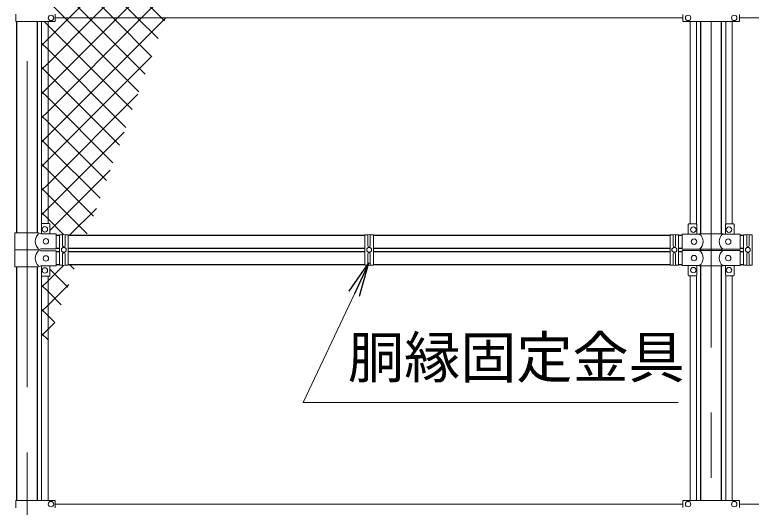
# Model space of a CAD drawing. Units: millimetres, scale not verified. Extents: x -10499 to 10501, y -7424 to 7426.
# Drawn here: x -7779 to -5626, y 1568 to 3008 of the extents above; entities that cross this region are included whole.
import ezdxf
from ezdxf.enums import TextEntityAlignment as Align

# ---------------------------------------------------------------- set-up
doc = ezdxf.new("R2010")
doc.units = ezdxf.units.MM
doc.header["$LTSCALE"] = 30
doc.linetypes.add('USER1', pattern=[50.8, 31.75, -6.35, 6.35, -6.35])
for name, color, linetype, lineweight in [('0-1_D-STR1', 1, 'Continuous', 25), ('0-4_D-BMK', 2, 'USER1', 13), ('0-5_D-STR3', 3, 'Continuous', 13), ('0-C_D-STR-TXT', 7, 'Continuous', 13), ('0-D_D-STR2', 7, 'Continuous', 13)]:
    doc.layers.add(name, color=color, linetype=linetype, lineweight=lineweight)
doc.layers.add('0-7_0', color=7, linetype='Continuous')
doc.styles.add('ＭＳ ゴシック', font='')
doc.styles.get('ＭＳ ゴシック').set_extended_font_data('MS Gothic')

# ---------------------------------------------------------------- blocks, each defined once
blk = doc.blocks.new('_Open')
at = {"layer": '0-7_0'}
blk.add_line((-30, 5), (0, 0), dxfattribs=at)
blk.add_lwpolyline([(-30, -5), (0, 0), (-30, 0)], dxfattribs=at)

msp = doc.modelspace()

# ---------------------------------------------------------------- linework, layer by layer
at = {"layer": '0-1_D-STR1'}
for p, q in [((-7773.42, 2370.57), (-7773.42, 2988.07)), ((-7712.92, 2370.57), (-7712.92, 2988.07)), ((-5773.42, 2367.17), (-5773.42, 2988.27)), ((-5712.92, 2367.17), (-5712.92, 2988.27)), ((-7658.17, 2363.67), (-7648.17, 2363.67)), ((-7623.17, 2363.67), (-6755.67, 2363.67)), ((-6730.67, 2363.67), (-5863.17, 2363.67)), ((-5838.17, 2363.67), (-5828.17, 2363.67)), ((-5658.17, 2363.67), (-5648.17, 2363.67)), ((-7658.17, 2325.57), (-7648.17, 2325.57)), ((-7658.17, 2315.57), (-7648.17, 2315.57)), ((-7623.17, 2325.57), (-6755.67, 2325.57)), ((-7623.17, 2315.57), (-6755.67, 2315.57)), ((-6730.67, 2325.57), (-5863.17, 2325.57)), ((-6730.67, 2315.57), (-5863.17, 2315.57)), ((-5838.17, 2325.57), (-5828.17, 2325.57)), ((-5838.17, 2315.57), (-5828.17, 2315.57)), ((-5773.42, 2318.97), (-5773.42, 2322.17)), ((-5773.42, 2318.97), (-5773.42, 2322.17)), ((-5712.92, 2318.97), (-5712.92, 2322.17)), ((-5712.92, 2318.97), (-5712.92, 2322.17)), ((-5658.17, 2325.57), (-5648.17, 2325.57)), ((-5658.17, 2315.57), (-5648.17, 2315.57)), ((-7773.42, 1588.07), (-7773.42, 2270.57)), ((-7712.92, 1588.07), (-7712.92, 2270.57)), ((-7658.17, 2277.47), (-7648.17, 2277.47)), ((-7623.17, 2277.47), (-6755.67, 2277.47)), ((-6730.67, 2277.47), (-5863.17, 2277.47)), ((-5838.17, 2277.47), (-5828.17, 2277.47)), ((-5773.42, 1587.87), (-5773.42, 2273.97)), ((-5712.92, 1587.87), (-5712.92, 2273.97)), ((-5658.17, 2277.47), (-5648.17, 2277.47))]:
    msp.add_line(p, q, dxfattribs=at)
at = {"layer": '0-4_D-BMK'}
for p, q in [((-7743.17, 4395.57), (-7743.17, -4394.43)), ((-5743.17, 2988.27), (-5743.17, -4394.43))]:
    msp.add_line(p, q, dxfattribs=at)
at = {"layer": '0-5_D-STR3'}
for p, q in [((-7775.97, 3009.07), (-7775.97, 2988.07)), ((-7661.17, 3009.07), (-7661.17, 2988.07)), ((-5825.67, 2998.57), (-7661.17, 2998.57)), ((-5825.67, 3008.87), (-5825.67, 2988.27)), ((-5660.67, 3008.87), (-5660.67, 2988.27)), ((-4743.17, 2998.57), (-5660.67, 2998.57)), ((-7775.97, 2988.07), (-7661.17, 2988.07)), ((-7700.67, 2396.89), (-7700.67, 2988.07)), ((-7681.67, 2397.57), (-7681.67, 2988.07)), ((-5825.67, 2988.27), (-5660.67, 2988.27)), ((-5804.67, 2988.27), (-5804.67, 2396.67)), ((-5785.67, 2988.27), (-5785.67, 2395.99)), ((-5700.67, 2988.27), (-5700.67, 2395.99)), ((-5681.67, 2988.27), (-5681.67, 2396.67)), ((-7701.17, 2395.57), (-7701.17, 2367.57)), ((-7699.17, 2397.57), (-7678.17, 2397.57)), ((-7676.17, 2395.57), (-7676.17, 2367.57)), ((-5810.17, 2366.67), (-5810.17, 2394.67)), ((-5787.17, 2396.67), (-5808.17, 2396.67)), ((-5785.17, 2366.67), (-5785.17, 2394.67)), ((-5701.17, 2366.67), (-5701.17, 2394.67)), ((-5699.17, 2396.67), (-5678.17, 2396.67)), ((-5676.17, 2366.67), (-5676.17, 2394.67)), ((-7779.27, 2370.57), (-7709.37, 2370.57)), ((-7779.27, 2370.57), (-7779.27, 2320.57)), ((-7703.37, 2367.57), (-7709.37, 2370.57)), ((-7703.37, 2367.57), (-7658.17, 2367.57)), ((-7658.17, 2323.57), (-7658.17, 2367.57)), ((-7648.17, 2364.94), (-7639.17, 2364.94)), ((-7639.17, 2364.94), (-7639.17, 2332.57)), ((-7632.17, 2364.94), (-7632.17, 2332.57)), ((-6746.67, 2364.94), (-6746.67, 2332.57)), ((-6730.67, 2364.94), (-6739.67, 2364.94)), ((-6739.67, 2364.94), (-6739.67, 2332.57)), ((-5854.17, 2364.94), (-5854.17, 2332.57)), ((-5838.17, 2364.94), (-5847.17, 2364.94)), ((-5847.17, 2364.94), (-5847.17, 2332.57)), ((-5828.17, 2366.67), (-5776.97, 2366.67)), ((-5828.17, 2322.67), (-5828.17, 2366.67)), ((-5776.97, 2367.17), (-5777.97, 2366.67)), ((-5776.97, 2367.17), (-5709.37, 2367.17)), ((-5709.37, 2367.17), (-5708.37, 2366.67)), ((-5709.37, 2366.67), (-5658.17, 2366.67)), ((-5658.17, 2322.67), (-5658.17, 2366.67)), ((-5648.17, 2364.94), (-5639.17, 2364.94)), ((-5639.17, 2364.94), (-5639.17, 2332.57)), ((-5632.17, 2364.94), (-5632.17, 2332.57)), ((-7779.27, 2320.57), (-7709.37, 2320.57)), ((-7779.27, 2320.57), (-7709.37, 2320.57)), ((-7779.27, 2270.57), (-7779.27, 2320.57)), ((-7703.37, 2323.57), (-7709.37, 2320.57)), ((-7703.37, 2317.57), (-7709.37, 2320.57)), ((-7703.37, 2323.57), (-7658.17, 2323.57)), ((-7703.37, 2317.57), (-7658.17, 2317.57)), ((-7658.17, 2317.57), (-7658.17, 2273.57)), ((-7639.17, 2275.68), (-7639.17, 2308.57)), ((-7632.17, 2275.68), (-7632.17, 2308.57)), ((-6746.67, 2275.68), (-6746.67, 2308.57)), ((-6739.67, 2275.68), (-6739.67, 2308.57)), ((-5854.17, 2275.68), (-5854.17, 2308.57)), ((-5847.17, 2275.68), (-5847.17, 2308.57)), ((-5828.17, 2322.67), (-5776.97, 2322.67)), ((-5828.17, 2318.47), (-5776.97, 2318.47)), ((-5828.17, 2318.47), (-5828.17, 2274.47)), ((-5776.97, 2322.17), (-5777.97, 2322.67)), ((-5776.97, 2318.97), (-5777.97, 2318.47)), ((-5709.37, 2322.67), (-5658.17, 2322.67)), ((-5709.37, 2318.47), (-5658.17, 2318.47)), ((-5658.17, 2318.47), (-5658.17, 2274.47)), ((-5639.17, 2275.68), (-5639.17, 2308.57)), ((-5632.17, 2275.68), (-5632.17, 2308.57)), ((-7779.27, 2270.57), (-7709.37, 2270.57)), ((-7703.37, 2273.57), (-7709.37, 2270.57)), ((-7703.37, 2273.57), (-7658.17, 2273.57)), ((-7701.17, 2245.57), (-7701.17, 2273.57)), ((-7676.17, 2245.57), (-7676.17, 2273.57)), ((-5828.17, 2274.47), (-5776.97, 2274.47)), ((-5810.17, 2274.47), (-5810.17, 2246.47)), ((-5785.17, 2274.47), (-5785.17, 2246.47)), ((-5776.97, 2273.97), (-5777.97, 2274.47)), ((-5776.97, 2273.97), (-5709.37, 2273.97)), ((-5709.37, 2273.97), (-5708.37, 2274.47)), ((-5709.37, 2274.47), (-5658.17, 2274.47)), ((-5701.17, 2274.47), (-5701.17, 2246.47)), ((-5676.17, 2274.47), (-5676.17, 2246.47)), ((-7700.67, 1588.07), (-7700.67, 2244.24)), ((-7699.17, 2243.57), (-7678.17, 2243.57)), ((-7681.67, 1588.07), (-7681.67, 2243.57)), ((-5787.17, 2244.47), (-5808.17, 2244.47)), ((-5804.67, 2244.47), (-5804.67, 1587.87)), ((-5785.67, 2245.14), (-5785.67, 1587.87)), ((-5700.67, 2245.14), (-5700.67, 1587.87)), ((-5699.17, 2244.47), (-5678.17, 2244.47)), ((-5681.67, 2244.47), (-5681.67, 1587.87)), ((-7775.97, 1588.07), (-7775.97, 1567.07)), ((-7775.97, 1588.07), (-7661.17, 1588.07)), ((-7661.17, 1588.07), (-7661.17, 1567.07)), ((-5825.67, 1577.57), (-7661.17, 1577.57)), ((-5825.67, 1587.87), (-5660.67, 1587.87)), ((-5825.67, 1587.87), (-5825.67, 1567.27)), ((-5660.67, 1587.87), (-5660.67, 1567.27)), ((-4743.17, 1577.57), (-5660.67, 1577.57))]:
    msp.add_line(p, q, dxfattribs=at)
for points in [[(-7639.17, 2275.68), (-7648.17, 2275.68), (-7648.17, 2364.94)], [(-7632.17, 2364.94), (-7623.17, 2364.94), (-7623.17, 2275.68), (-7632.17, 2275.68)], [(-6746.67, 2364.94), (-6755.67, 2364.94), (-6755.67, 2275.68), (-6746.67, 2275.68)], [(-6739.67, 2275.68), (-6730.67, 2275.68), (-6730.67, 2364.94)], [(-5854.17, 2364.94), (-5863.17, 2364.94), (-5863.17, 2275.68), (-5854.17, 2275.68)], [(-5847.17, 2275.68), (-5838.17, 2275.68), (-5838.17, 2364.94)], [(-5639.17, 2275.68), (-5648.17, 2275.68), (-5648.17, 2364.94)], [(-5632.17, 2364.94), (-5623.17, 2364.94), (-5623.17, 2275.68), (-5632.17, 2275.68)], [(-5776.97, 2322.17), (-5709.37, 2322.17), (-5708.37, 2322.67)], [(-5776.97, 2318.97), (-5709.37, 2318.97), (-5708.37, 2318.47)]]:
    msp.add_lwpolyline(points, dxfattribs=at)
for points in [[(-7635.67, 2312.47), (-7642.69, 2316.52), (-7642.69, 2324.62), (-7635.67, 2328.67), (-7628.66, 2324.62), (-7628.66, 2316.52)], [(-6743.17, 2312.47), (-6736.16, 2316.52), (-6736.16, 2324.62), (-6743.17, 2328.67), (-6750.19, 2324.62), (-6750.19, 2316.52)], [(-5850.67, 2312.47), (-5843.66, 2316.52), (-5843.66, 2324.62), (-5850.67, 2328.67), (-5857.69, 2324.62), (-5857.69, 2316.52)], [(-5635.67, 2312.47), (-5642.69, 2316.52), (-5642.69, 2324.62), (-5635.67, 2328.67), (-5628.66, 2324.62), (-5628.66, 2316.52)]]:
    msp.add_lwpolyline(points, close=True, dxfattribs=at)
for centre, radius in [((-7673.17, 2998.57), 8), ((-5810.67, 2998.57), 8), ((-5675.67, 2998.57), 8), ((-7691.17, 2380.57), 8), ((-5795.17, 2379.67), 8), ((-5691.17, 2379.67), 8), ((-7688.17, 2345.57), 8), ((-5793.17, 2344.67), 8), ((-5693.17, 2344.67), 8), ((-7635.67, 2320.57), 7.03), ((-6743.17, 2320.57), 7.03), ((-5850.67, 2320.57), 7.03), ((-5635.67, 2320.57), 7.03), ((-5793.17, 2296.47), 8), ((-5693.17, 2296.47), 8), ((-7688.17, 2295.57), 8), ((-7691.17, 2260.57), 8), ((-5795.17, 2261.47), 8), ((-5691.17, 2261.47), 8), ((-7673.17, 1577.57), 8), ((-5810.67, 1577.57), 8), ((-5675.67, 1577.57), 8)]:
    msp.add_circle(centre, radius, dxfattribs=at)
for centre, radius, start, end in [((-7699.17, 2395.57), 2, 90, 180), ((-7678.17, 2395.57), 2, 0, 90), ((-5808.17, 2394.67), 2, 90, 180), ((-5787.17, 2394.67), 2, 0, 90), ((-5699.17, 2394.67), 2, 90, 180), ((-5678.17, 2394.67), 2, 0, 90), ((-7690.79, 2345.57), 28.8, 130.19176, 229.80824), ((-7635.67, 2359.31), 6.62, 58.10921, 121.89079), ((-6743.17, 2359.31), 6.62, 58.10921, 121.89079), ((-5850.67, 2359.31), 6.62, 58.10921, 121.89079), ((-5795.56, 2344.67), 28.8, 310.19176, 49.80824), ((-5690.79, 2344.67), 28.8, 130.19176, 229.80824), ((-5635.67, 2359.31), 6.62, 58.10921, 121.89079), ((-7635.67, 2332.57), 3.5, 180, 0), ((-6743.17, 2332.57), 3.5, 180, 0), ((-5850.67, 2332.57), 3.5, 180, 0), ((-5635.67, 2332.57), 3.5, 180, 0), ((-7690.79, 2295.57), 28.8, 130.19176, 229.80824), ((-7635.67, 2308.57), 3.5, 0, 180), ((-6743.17, 2308.57), 3.5, 0, 180), ((-5850.67, 2308.57), 3.5, 0, 180), ((-5795.56, 2296.47), 28.8, 310.19176, 49.80824), ((-5690.79, 2296.47), 28.8, 130.19176, 229.80824), ((-5635.67, 2308.57), 3.5, 0, 180), ((-7635.67, 2281.3), 6.62, 238.10921, 301.89079), ((-6743.17, 2281.3), 6.62, 238.10921, 301.89079), ((-5850.67, 2281.3), 6.62, 238.10921, 301.89079), ((-5635.67, 2281.3), 6.62, 238.10921, 301.89079), ((-7699.17, 2245.57), 2, 180, 270), ((-7678.17, 2245.57), 2, 270, 0), ((-5808.17, 2246.47), 2, 180, 270), ((-5787.17, 2246.47), 2, 270, 0), ((-5699.17, 2246.47), 2, 180, 270), ((-5678.17, 2246.47), 2, 270, 0)]:
    msp.add_arc(centre, radius, start, end, dxfattribs=at)
at = {"layer": '0-C_D-STR-TXT'}
msp.add_lwpolyline([(-5839.95, 1874.7), (-6936.17, 1874.7), (-6744.44, 2281.12)], dxfattribs=at)
at = {"layer": '0-D_D-STR2'}
for p, q in [((-7620.33, 2998.57), (-7176.4, 3442.5)), ((-7350.13, 2998.57), (-7681.67, 3330.11)), ((-7549.62, 2998.57), (-7216.86, 3331.33)), ((-7420.84, 2998.57), (-7681.67, 3259.4)), ((-7478.91, 2998.57), (-7257.32, 3220.15)), ((-7491.55, 2998.57), (-7681.67, 3188.69)), ((-7562.26, 2998.57), (-7681.67, 3117.98)), ((-7408.2, 2998.57), (-7297.79, 3108.98)), ((-7632.97, 2998.57), (-7681.67, 3047.27)), ((-7681.67, 2937.22), (-7620.33, 2998.57)), ((-7681.67, 2866.51), (-7549.62, 2998.57)), ((-7681.67, 2795.8), (-7478.91, 2998.57)), ((-7681.67, 2725.09), (-7408.2, 2998.57)), ((-7681.67, 2654.38), (-7338.25, 2997.8)), ((-7416.69, 2782.29), (-7632.97, 2998.57)), ((-7397.83, 2834.13), (-7562.26, 2998.57)), ((-7378.96, 2885.97), (-7491.55, 2998.57)), ((-7360.09, 2937.81), (-7420.84, 2998.57)), ((-7341.22, 2989.65), (-7350.13, 2998.57)), ((-7700.67, 2918.22), (-7681.67, 2937.22)), ((-7681.67, 2905.85), (-7700.67, 2924.85)), ((-7454.43, 2678.6), (-7681.67, 2905.85)), ((-7681.67, 2583.67), (-7378.72, 2886.63)), ((-7700.67, 2847.51), (-7681.67, 2866.51)), ((-7681.67, 2835.14), (-7700.67, 2854.14)), ((-7473.3, 2626.76), (-7681.67, 2835.14)), ((-7700.67, 2776.8), (-7681.67, 2795.8)), ((-7681.67, 2764.43), (-7700.67, 2783.43)), ((-7681.67, 2512.96), (-7419.18, 2775.45)), ((-7492.17, 2574.92), (-7681.67, 2764.43)), ((-7700.67, 2706.09), (-7681.67, 2725.09)), ((-7681.67, 2693.71), (-7700.67, 2712.71)), ((-7511.04, 2523.08), (-7681.67, 2693.71)), ((-7700.67, 2635.38), (-7681.67, 2654.38)), ((-7681.67, 2442.25), (-7459.65, 2664.28)), ((-7681.67, 2623), (-7700.67, 2642)), ((-7529.91, 2471.24), (-7681.67, 2623)), ((-7700.67, 2564.67), (-7681.67, 2583.67)), ((-7681.67, 2552.29), (-7700.67, 2571.29)), ((-7548.78, 2419.39), (-7681.67, 2552.29)), ((-7676.17, 2377.04), (-7500.11, 2553.1)), ((-7700.67, 2493.96), (-7681.67, 2512.96)), ((-7681.67, 2481.58), (-7700.67, 2500.58)), ((-7567.65, 2367.55), (-7681.67, 2481.58)), ((-7700.67, 2423.25), (-7681.67, 2442.25)), ((-7618.83, 2363.67), (-7540.58, 2441.93)), ((-7624.25, 2212.03), (-7676.17, 2263.95)), ((-7605.38, 2263.87), (-7618.98, 2277.47)), ((-7681.67, 2159.4), (-7621.5, 2219.57)), ((-7681.67, 2198.74), (-7700.67, 2217.74)), ((-7643.12, 2160.19), (-7681.67, 2198.74)), ((-7700.67, 2140.4), (-7681.67, 2159.4)), ((-7681.67, 2128.03), (-7700.67, 2147.03)), ((-7661.99, 2108.34), (-7681.67, 2128.03)), ((-7681.67, 2088.69), (-7661.97, 2108.4)), ((-7700.67, 2069.69), (-7681.67, 2088.69)), ((-7681.67, 2057.32), (-7700.67, 2076.32)), ((-7680.86, 2056.5), (-7681.67, 2057.32)), ((-7699.73, 2004.66), (-7700.67, 2005.61))]:
    msp.add_line(p, q, dxfattribs=at)
for points in [[(-7435.56, 2730.45), (-7681.67, 2976.56), (-7693.18, 2988.07)], [(-7636.65, 2365.85), (-7681.67, 2410.87), (-7700.67, 2429.87)], [(-7700.67, 2211.12), (-7681.67, 2230.12), (-7636.98, 2274.81)]]:
    msp.add_lwpolyline(points, dxfattribs=at)

# ---------------------------------------------------------------- block references
at = {"layer": '0-C_D-STR-TXT', "xscale": 3.333333, "yscale": 3.333333, "rotation": 64.74505}
msp.add_blockref('_Open', (-6743.59, 2282.93), dxfattribs=at)

# ---------------------------------------------------------------- texts
at = {"layer": '0-C_D-STR-TXT', "style": 'ＭＳ ゴシック'}
msp.add_text('胴縁固定金具', height=120.3, dxfattribs=at).set_placement((-6805.05, 1910.28), align=Align.BOTTOM_LEFT)

doc.saveas('drawing.dxf')
